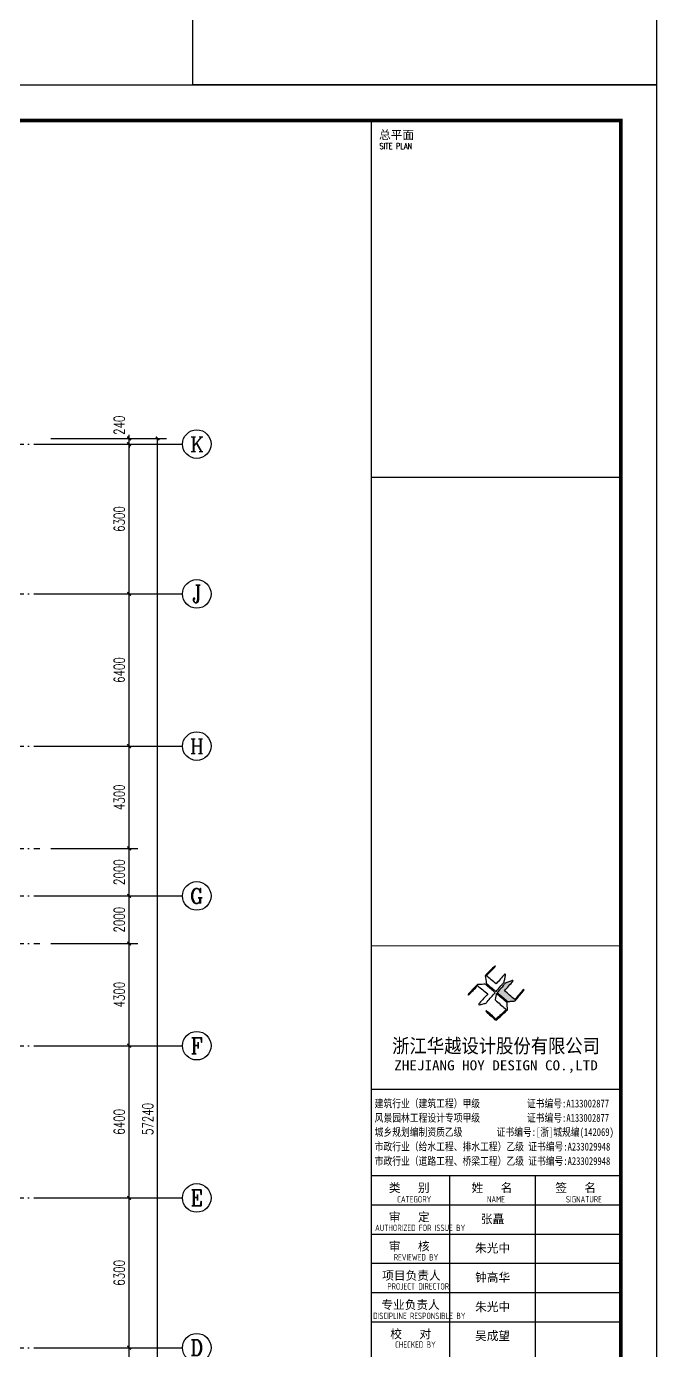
# Model space of a CAD drawing. Extents: x 1635833 to 4277885, y 16914845 to 35313750.
# Drawn here: x 2244354 to 2270874, y 17571814 to 17627495 of the extents above; entities that cross this region are included whole.
import ezdxf
from ezdxf.enums import TextEntityAlignment as Align

# ---------------------------------------------------------------- set-up
doc = ezdxf.new("R2010")
doc.units = 0
doc.header["$LTSCALE"] = 1000
doc.header["$MEASUREMENT"] = 0
doc.linetypes.add('DOTE', pattern=[2.42, 2, -0.2, 0.02, -0.2])
doc.layers.get('Defpoints').update_dxf_attribs({"color": 250})
for name, color, linetype in [('AXIS_TEXT', 7, 'Continuous'), ('AXIS_外部', 171, 'Continuous'), ('DOTE', 8, 'DOTE'), ('PUB_TITLE', 4, 'Continuous'), ('TK', 4, 'Continuous')]:
    doc.layers.add(name, color=color, linetype=linetype)
doc.styles.add('-宋体', font='', dxfattribs={"width": 0.8})
doc.styles.add('_TCH_AXIS', font='COMPLEX', dxfattribs={"bigfont": 'GBCBIG'})
doc.styles.add('_TCH_DIM_T3', font='SIMPLEX', dxfattribs={"width": 0.705882, "bigfont": 'GBCBIG'})
doc.styles.add('COMPLEX', font='COMPLEX')
doc.styles.add('HT', font='simhei.ttf', dxfattribs={"width": 0.7})
doc.styles.add('ROMANS', font='romans', dxfattribs={"width": 0.65, "height": 231.275})
doc.styles.add('TSSD_REIN', font='tssdeng.shx', dxfattribs={"width": 0.7, "bigfont": 'tssdchn.shx'})
doc.styles.add('图签宋体', font='', dxfattribs={"height": 300})
doc.styles.add('图签黑体', font='simhei.ttf', dxfattribs={"height": 550})
doc.styles.get('-宋体').set_extended_font_data('SimSun')
doc.styles.get('图签宋体').set_extended_font_data('NSimSun')
doc.dimstyles.new('_TCH_ARCH&&150', dxfattribs={"dimtxt": 446.25, "dimasz": 150, "dimexe": 375, "dimexo": 450, "dimgap": 189.375, "dimtad": 1, "dimdec": 0, "dimzin": 0, "dimdsep": 46, "dimtxsty": '_TCH_DIM_T3', "dimblk": 'ARCHTICK', "dimcen": 0.09, "dimclrt": 7, "dimazin": 2, "dimtfac": 1, "dimtdec": 0, "dimtix": 1, "dimtmove": 2, "dimatfit": 3, "dimfxl": 0, "dimtolj": 1, "dimtzin": 0, "dimarcsym": 0})

# ---------------------------------------------------------------- blocks, each defined once
blk = doc.blocks.new('A$C053D6479')
at = {"layer": 'PUB_TITLE'}
h = blk.add_hatch(color=256, dxfattribs=at)
h.dxf.hatch_style = 1
edge = h.paths.add_edge_path()
edge.add_spline(control_points=[(1026, 827), (1105, 920), (1188, 1008), (1266, 1102)], knot_values=[13, 13, 13, 13, 14, 14, 14, 14], degree=3, periodic=0)
edge.add_spline(control_points=[(1266, 1102), (1258, 1111), (1249, 1119), (1239, 1116)], knot_values=[12, 12, 12, 12, 13, 13, 13, 13], degree=3, periodic=0)
edge.add_spline(control_points=[(1239, 1116), (1210, 1107), (1179, 1092), (1144, 1077)], knot_values=[11, 11, 11, 11, 12, 12, 12, 12], degree=3, periodic=0)
edge.add_spline(control_points=[(1144, 1077), (1109, 1063), (1069, 1053), (1047, 1038)], knot_values=[10, 10, 10, 10, 11, 11, 11, 11], degree=3, periodic=0)
edge.add_spline(control_points=[(1047, 1038), (1028, 1026), (1007, 992), (991, 972)], knot_values=[9, 9, 9, 9, 10, 10, 10, 10], degree=3, periodic=0)
edge.add_spline(control_points=[(991, 972), (942, 913), (899, 868), (849, 810)], knot_values=[8, 8, 8, 8, 9, 9, 9, 9], degree=3, periodic=0)
edge.add_spline(control_points=[(849, 810), (842, 801), (822, 776), (822, 775)], knot_values=[7, 7, 7, 7, 8, 8, 8, 8], degree=3, periodic=0)
edge.add_spline(control_points=[(822, 775), (823, 771), (848, 752), (859, 744)], knot_values=[6, 6, 6, 6, 7, 7, 7, 7], degree=3, periodic=0)
edge.add_spline(control_points=[(859, 744), (949, 670), (1035, 592), (1122, 521)], knot_values=[5, 5, 5, 5, 6, 6, 6, 6], degree=3, periodic=0)
edge.add_spline(control_points=[(1122, 521), (1153, 527), (1185, 530), (1217, 533)], knot_values=[4, 4, 4, 4, 5, 5, 5, 5], degree=3, periodic=0)
edge.add_spline(control_points=[(1217, 533), (1246, 535), (1293, 532), (1316, 542)], knot_values=[3, 3, 3, 3, 4, 4, 4, 4], degree=3, periodic=0)
edge.add_spline(control_points=[(1316, 542), (1327, 547), (1338, 565), (1349, 579)], knot_values=[2, 2, 2, 2, 3, 3, 3, 3], degree=3, periodic=0)
edge.add_spline(control_points=[(1349, 579), (1423, 670), (1507, 759), (1572, 848)], knot_values=[1, 1, 1, 1, 2, 2, 2, 2], degree=3, periodic=0)
edge.add_spline(control_points=[(1572, 848), (1564, 852), (1561, 861), (1551, 862)], knot_values=[0, 0, 0, 0, 1, 1, 1, 1], degree=3, periodic=0)
edge.add_spline(control_points=[(1551, 862), (1469, 769), (1393, 671), (1310, 579)], knot_values=[15, 15, 15, 15, 16, 16, 16, 16], degree=3, periodic=0)
edge.add_spline(control_points=[(1310, 579), (1216, 662), (1118, 742), (1026, 827)], knot_values=[14, 14, 14, 14, 15, 15, 15, 15], degree=3, periodic=0)
at = {"layer": 'TK'}
for points, knots in [([(1031, 1298), (1066, 1286), (1054, 1262), (1045, 1224), (1036, 1188), (1031, 1158), (1024, 1121), (1020, 1104), (1017, 1085), (1012, 1071), (1004, 1052), (976, 1026), (956, 1003), (906, 946), (866, 899), (814, 839), (806, 829), (789, 806), (787, 806), (777, 804), (728, 856), (719, 864), (651, 922), (580, 978), (514, 1036), (509, 1106), (488, 1176), (479, 1247), (570, 1343), (663, 1436), (758, 1526), (764, 1523), (768, 1518), (774, 1515), (693, 1422), (599, 1343), (520, 1249), (607, 1171), (698, 1096), (789, 1021), (874, 1109), (950, 1206), (1031, 1298)], [0, 0, 0, 0, 1, 1, 1, 2, 2, 2, 3, 3, 3, 4, 4, 4, 5, 5, 5, 6, 6, 6, 7, 7, 7, 8, 8, 8, 9, 9, 9, 10, 10, 10, 11, 11, 11, 12, 12, 12, 13, 13, 13, 14, 14, 14, 14]), ([(1551, 862), (1561, 861), (1564, 852), (1572, 848), (1507, 759), (1423, 670), (1349, 579), (1338, 565), (1327, 547), (1316, 542), (1293, 532), (1246, 535), (1217, 533), (1185, 530), (1153, 527), (1122, 521), (1035, 592), (949, 670), (859, 744), (848, 752), (823, 771), (822, 775), (822, 776), (842, 801), (849, 810), (899, 868), (942, 913), (991, 972), (1007, 992), (1028, 1026), (1047, 1038), (1069, 1053), (1109, 1063), (1144, 1077), (1179, 1092), (1210, 1107), (1239, 1116), (1249, 1119), (1258, 1111), (1266, 1102), (1188, 1008), (1105, 920), (1026, 827), (1118, 742), (1216, 662), (1310, 579), (1393, 671), (1469, 769), (1551, 862)], [0, 0, 0, 0, 1, 1, 1, 2, 2, 2, 3, 3, 3, 4, 4, 4, 5, 5, 5, 6, 6, 6, 7, 7, 7, 8, 8, 8, 9, 9, 9, 10, 10, 10, 11, 11, 11, 12, 12, 12, 13, 13, 13, 14, 14, 14, 15, 15, 15, 16, 16, 16, 16]), ([(555, 949), (624, 891), (699, 833), (760, 773), (689, 691), (614, 604), (539, 517), (529, 505), (516, 487), (506, 482), (492, 475), (469, 472), (452, 467), (416, 456), (383, 448), (342, 438), (323, 433), (297, 422), (293, 440), (291, 452), (313, 470), (322, 480), (400, 566), (477, 652), (553, 736), (460, 815), (366, 894), (270, 970), (183, 883), (101, 791), (16, 703), (-18, 714), (9, 735), (28, 755), (103, 838), (192, 930), (266, 1005), (319, 1009), (387, 1005), (442, 1007), (456, 1008), (472, 1011), (485, 1007), (507, 1000), (534, 967), (555, 949)], [0, 0, 0, 0, 1, 1, 1, 2, 2, 2, 3, 3, 3, 4, 4, 4, 5, 5, 5, 6, 6, 6, 7, 7, 7, 8, 8, 8, 9, 9, 9, 10, 10, 10, 11, 11, 11, 12, 12, 12, 13, 13, 13, 14, 14, 14, 15, 15, 15, 15]), ([(1097, 490), (1100, 425), (1106, 361), (1107, 294), (1018, 207), (925, 121), (830, 33), (818, 21), (800, 0), (787, 0), (768, -1), (725, 49), (712, 60), (662, 103), (616, 143), (568, 186), (545, 207), (518, 224), (499, 250), (501, 259), (511, 261), (516, 267), (609, 192), (696, 111), (785, 33), (883, 118), (977, 208), (1070, 298), (992, 373), (892, 456), (803, 534), (791, 544), (768, 561), (766, 569), (761, 588), (776, 634), (780, 655), (785, 690), (788, 721), (795, 746), (897, 661), (998, 576), (1097, 490)], [0, 0, 0, 0, 1, 1, 1, 2, 2, 2, 3, 3, 3, 4, 4, 4, 5, 5, 5, 6, 6, 6, 7, 7, 7, 8, 8, 8, 9, 9, 9, 10, 10, 10, 11, 11, 11, 12, 12, 12, 13, 13, 13, 14, 14, 14, 14])]:
    blk.add_open_spline(points, degree=3, knots=knots, dxfattribs=at)
blk = doc.blocks.new('GeYuanFrame_62034133', base_point=(20.09, 4.53))
at = {"layer": 'PUB_TITLE'}
for points in [[(1013.09, 235.33), (1013.09, 292.73)], [(1037.09, 235.33), (1037.09, 292.73)]]:
    blk.add_lwpolyline(points, dxfattribs=at)
at = {"layer": 'TK'}
for p, q in [((991.09, 316.93), (1061.09, 316.93)), ((991.09, 284.53), (1061.09, 284.53)), ((991.09, 276.33), (1061.09, 276.33)), ((991.09, 268.13), (1061.09, 268.13)), ((991.09, 259.93), (1061.09, 259.93)), ((991.09, 251.73), (1061.09, 251.73))]:
    blk.add_line(p, q, dxfattribs=at)
blk.add_lwpolyline([(20.09, 4.53), (20.09, 598.53), (1071.09, 598.53), (1071.09, 4.53)], close=True, dxfattribs=at)
at = {"layer": 'TK', "const_width": 1}
blk.add_lwpolyline([(45.09, 588.53), (1061.09, 588.53), (1061.09, 14.53), (45.09, 14.53)], close=True, dxfattribs=at)
at = {"layer": 'TK'}
for points, const_width in [([(991.09, 588.53), (991.09, 14.53)], 0.4), ([(991.09, 488.5), (1061.09, 488.5)], 0.35), ([(991.09, 357.14), (1061.09, 357.14)], 0.35), ([(991.09, 292.73), (1061.09, 292.73)], 0.35), ([(991.09, 292.73), (1061.09, 292.73)], 0.35)]:
    blk.add_lwpolyline(points, dxfattribs=dict(at, const_width=const_width))
blk.add_lwpolyline([(991.09, 292.73), (1061.09, 292.73)], dxfattribs=at)
at = {"layer": 'PUB_TITLE', "xscale": 0.01000000000021828, "yscale": 0.01000000000021828, "zscale": 0.01}
blk.add_blockref('A$C053D6479', (1018.19, 336.27), dxfattribs=at)
at = {"layer": 'TK', "style": '图签宋体'}
for s, p in [('总平面', (993.23, 583.28)), ('类   别', (995.97, 288.09)), ('姓   名', (1019.2, 288.09)), ('签   名', (1042.68, 288.09)), ('审   定', (995.97, 279.89)), ('审   核', (995.97, 271.69)), ('项目负责人', (994.13, 263.49)), ('专业负责人', (993.89, 255.29)), ('校   对', (996.38, 247.09))]:
    blk.add_text(s, height=2.4, dxfattribs=at).set_placement(p)
at = {"layer": 'TK'}
for s, height, style, width, p in [('SITE PLAN', 1.697, 'ROMANS', 0.76, (993.35, 580.49)), ('建筑行业（建筑工程）甲级           证书编号:A133002877', 2.2, '-宋体', 0.8, (992, 311.83)), ('风景园林工程设计专项甲级           证书编号:A133002877', 2.2, '-宋体', 0.8, (992, 307.81)), ('城乡规划编制资质乙级        证书编号:[浙]城规编(142069)', 2.2, '-宋体', 0.8, (992, 303.82)), ('市政行业（给水工程、排水工程）乙级 证书编号:A233029948', 2.2, '-宋体', 0.8, (992, 299.74)), ('市政行业（道路工程、桥梁工程）乙级 证书编号:A233029948', 2.2, '-宋体', 0.8, (992, 295.69)), ('CATEGORY', 1.8, 'TSSD_REIN', 0.7, (998.32, 285.17)), ('NAME', 1.8, 'TSSD_REIN', 0.7, (1023.51, 285.17)), ('SIGNATURE', 1.8, 'TSSD_REIN', 0.7, (1045.66, 285.17)), ('AUTHORIZED FOR ISSUE BY', 1.8, 'TSSD_REIN', 0.7, (992.12, 277.17)), ('REVIEWED BY', 1.8, 'TSSD_REIN', 0.7, (997.36, 268.91)), ('PROJECT DIRECTOR', 1.8, 'TSSD_REIN', 0.7, (995.55, 260.74)), ('DISCIPLINE RESPONSIBLE BY', 1.8, 'TSSD_REIN', 0.7, (991.57, 252.48)), ('CHECKED BY', 1.8, 'TSSD_REIN', 0.7, (997.75, 244.44))]:
    blk.add_text(s, height=height, dxfattribs=dict(at, style=style, width=width)).set_placement(p)
for s, height, style, width, p in [('浙江华越设计股份有限公司', 3.96, 'HT', 0.9, (1026.07, 329.16)), ('ZHEJIANG HOY DESIGN CO.,LTD', 2.8, '图签黑体', 1.11, (1026.06, 323.29))]:
    blk.add_text(s, height=height, dxfattribs=dict(at, style=style, width=width)).set_placement(p, align=Align.MIDDLE)
at = {"layer": 'TK', "char_height": 2.4, "width": 24, "attachment_point": 5, "style": '图签宋体'}
for s, insert in [('张矗', (1025.09, 280.4)), ('朱光中', (1025.09, 272.23)), ('钟高华', (1025.09, 264.03)), ('朱光中', (1025.09, 255.76)), ('吴成望', (1025.09, 247.63))]:
    blk.add_mtext(s, dxfattribs=dict(at, insert=insert))
blk = doc.blocks.new('_ArchTick')
at = {"color": 0, "linetype": 'ByBlock', "const_width": 0.4}
blk.add_lwpolyline([(-0.5, -0.5), (0.5, 0.5)], dxfattribs=at)
blk = doc.blocks.new('*D89')
at = {"layer": 'AXIS_外部', "color": 0, "lineweight": -2}
for p, q in [((2245374, 17571931), (2249049, 17571931)), ((2248674, 17565631), (2248674, 17571931)), ((2245374, 17565631), (2249049, 17565631))]:
    blk.add_line(p, q, dxfattribs=at)
at = {"layer": 'Defpoints', "color": 0}
for p in [(2244924, 17571931), (2248674, 17571931), (2244924, 17565631)]:
    blk.add_point(p, dxfattribs=at)
at = {"layer": 'AXIS_外部', "color": 0, "lineweight": -2, "xscale": 150, "yscale": 150, "zscale": 150}
for p, rotation in [((2248674, 17571931), 90), ((2248674, 17565631), 270)]:
    blk.add_blockref('_ArchTick', p, dxfattribs=dict(at, rotation=rotation))
at = {"layer": 'AXIS_外部', "color": 7, "insert": (2248261, 17568781), "char_height": 446.2, "attachment_point": 5, "rotation": 90, "style": '_TCH_DIM_T3'}
blk.add_mtext('\\A1;6300', dxfattribs=at)
blk = doc.blocks.new('*D90')
at = {"layer": 'AXIS_外部', "color": 0, "lineweight": -2}
for p, q in [((2245374, 17578231), (2249049, 17578231)), ((2248674, 17571931), (2248674, 17578231)), ((2245374, 17571931), (2249049, 17571931))]:
    blk.add_line(p, q, dxfattribs=at)
at = {"layer": 'Defpoints', "color": 0}
for p in [(2244924, 17578231), (2248674, 17578231), (2244924, 17571931)]:
    blk.add_point(p, dxfattribs=at)
at = {"layer": 'AXIS_外部', "color": 0, "lineweight": -2, "xscale": 150, "yscale": 150, "zscale": 150}
for p, rotation in [((2248674, 17578231), 90), ((2248674, 17571931), 270)]:
    blk.add_blockref('_ArchTick', p, dxfattribs=dict(at, rotation=rotation))
at = {"layer": 'AXIS_外部', "color": 7, "insert": (2248261, 17575081), "char_height": 446.2, "attachment_point": 5, "rotation": 90, "style": '_TCH_DIM_T3'}
blk.add_mtext('\\A1;6300', dxfattribs=at)
blk = doc.blocks.new('*D91')
at = {"layer": 'AXIS_外部', "color": 0, "lineweight": -2}
for p, q in [((2245374, 17584631), (2249049, 17584631)), ((2248674, 17578231), (2248674, 17584631)), ((2245374, 17578231), (2249049, 17578231))]:
    blk.add_line(p, q, dxfattribs=at)
at = {"layer": 'Defpoints', "color": 0}
for p in [(2244924, 17584631), (2248674, 17584631), (2244924, 17578231)]:
    blk.add_point(p, dxfattribs=at)
at = {"layer": 'AXIS_外部', "color": 0, "lineweight": -2, "xscale": 150, "yscale": 150, "zscale": 150}
for p, rotation in [((2248674, 17584631), 90), ((2248674, 17578231), 270)]:
    blk.add_blockref('_ArchTick', p, dxfattribs=dict(at, rotation=rotation))
at = {"layer": 'AXIS_外部', "color": 7, "insert": (2248261, 17581431), "char_height": 446.2, "attachment_point": 5, "rotation": 90, "style": '_TCH_DIM_T3'}
blk.add_mtext('\\A1;6400', dxfattribs=at)
blk = doc.blocks.new('*D92')
at = {"layer": 'AXIS_外部', "color": 0, "lineweight": -2}
for p, q in [((2245374, 17588931), (2249049, 17588931)), ((2248674, 17584631), (2248674, 17588931)), ((2245374, 17584631), (2249049, 17584631))]:
    blk.add_line(p, q, dxfattribs=at)
at = {"layer": 'Defpoints', "color": 0}
for p in [(2244924, 17588931), (2248674, 17588931), (2244924, 17584631)]:
    blk.add_point(p, dxfattribs=at)
at = {"layer": 'AXIS_外部', "color": 0, "lineweight": -2, "xscale": 150, "yscale": 150, "zscale": 150}
for p, rotation in [((2248674, 17588931), 90), ((2248674, 17584631), 270)]:
    blk.add_blockref('_ArchTick', p, dxfattribs=dict(at, rotation=rotation))
at = {"layer": 'AXIS_外部', "color": 7, "insert": (2248261, 17586781), "char_height": 446.2, "attachment_point": 5, "rotation": 90, "style": '_TCH_DIM_T3'}
blk.add_mtext('\\A1;4300', dxfattribs=at)
blk = doc.blocks.new('*D93')
at = {"layer": 'AXIS_外部', "color": 0, "lineweight": -2}
for p, q in [((2245374, 17590931), (2249049, 17590931)), ((2248674, 17588931), (2248674, 17590931)), ((2245374, 17588931), (2249049, 17588931))]:
    blk.add_line(p, q, dxfattribs=at)
at = {"layer": 'Defpoints', "color": 0}
for p in [(2244924, 17590931), (2248674, 17590931), (2244924, 17588931)]:
    blk.add_point(p, dxfattribs=at)
at = {"layer": 'AXIS_外部', "color": 0, "lineweight": -2, "xscale": 150, "yscale": 150, "zscale": 150}
for p, rotation in [((2248674, 17590931), 90), ((2248674, 17588931), 270)]:
    blk.add_blockref('_ArchTick', p, dxfattribs=dict(at, rotation=rotation))
at = {"layer": 'AXIS_外部', "color": 7, "insert": (2248261, 17589931), "char_height": 446.2, "attachment_point": 5, "rotation": 90, "style": '_TCH_DIM_T3'}
blk.add_mtext('\\A1;2000', dxfattribs=at)
blk = doc.blocks.new('*D94')
at = {"layer": 'AXIS_外部', "color": 0, "lineweight": -2}
for p, q in [((2245374, 17592931), (2249049, 17592931)), ((2248674, 17590931), (2248674, 17592931)), ((2245374, 17590931), (2249049, 17590931))]:
    blk.add_line(p, q, dxfattribs=at)
at = {"layer": 'Defpoints', "color": 0}
for p in [(2244924, 17592931), (2248674, 17592931), (2244924, 17590931)]:
    blk.add_point(p, dxfattribs=at)
at = {"layer": 'AXIS_外部', "color": 0, "lineweight": -2, "xscale": 150, "yscale": 150, "zscale": 150}
for p, rotation in [((2248674, 17592931), 90), ((2248674, 17590931), 270)]:
    blk.add_blockref('_ArchTick', p, dxfattribs=dict(at, rotation=rotation))
at = {"layer": 'AXIS_外部', "color": 7, "insert": (2248261, 17591931), "char_height": 446.2, "attachment_point": 5, "rotation": 90, "style": '_TCH_DIM_T3'}
blk.add_mtext('\\A1;2000', dxfattribs=at)
blk = doc.blocks.new('*D95')
at = {"layer": 'AXIS_外部', "color": 0, "lineweight": -2}
for p, q in [((2245374, 17597231), (2249049, 17597231)), ((2248674, 17592931), (2248674, 17597231)), ((2245374, 17592931), (2249049, 17592931))]:
    blk.add_line(p, q, dxfattribs=at)
at = {"layer": 'Defpoints', "color": 0}
for p in [(2244924, 17597231), (2248674, 17597231), (2244924, 17592931)]:
    blk.add_point(p, dxfattribs=at)
at = {"layer": 'AXIS_外部', "color": 0, "lineweight": -2, "xscale": 150, "yscale": 150, "zscale": 150}
for p, rotation in [((2248674, 17597231), 90), ((2248674, 17592931), 270)]:
    blk.add_blockref('_ArchTick', p, dxfattribs=dict(at, rotation=rotation))
at = {"layer": 'AXIS_外部', "color": 7, "insert": (2248261, 17595081), "char_height": 446.2, "attachment_point": 5, "rotation": 90, "style": '_TCH_DIM_T3'}
blk.add_mtext('\\A1;4300', dxfattribs=at)
blk = doc.blocks.new('*D96')
at = {"layer": 'AXIS_外部', "color": 0, "lineweight": -2}
for p, q in [((2245374, 17603631), (2249049, 17603631)), ((2248674, 17597231), (2248674, 17603631)), ((2245374, 17597231), (2249049, 17597231))]:
    blk.add_line(p, q, dxfattribs=at)
at = {"layer": 'Defpoints', "color": 0}
for p in [(2244924, 17603631), (2248674, 17603631), (2244924, 17597231)]:
    blk.add_point(p, dxfattribs=at)
at = {"layer": 'AXIS_外部', "color": 0, "lineweight": -2, "xscale": 150, "yscale": 150, "zscale": 150}
for p, rotation in [((2248674, 17603631), 90), ((2248674, 17597231), 270)]:
    blk.add_blockref('_ArchTick', p, dxfattribs=dict(at, rotation=rotation))
at = {"layer": 'AXIS_外部', "color": 7, "insert": (2248261, 17600431), "char_height": 446.2, "attachment_point": 5, "rotation": 90, "style": '_TCH_DIM_T3'}
blk.add_mtext('\\A1;6400', dxfattribs=at)
blk = doc.blocks.new('*D97')
at = {"layer": 'AXIS_外部', "color": 0, "lineweight": -2}
for p, q in [((2245374, 17609931), (2249049, 17609931)), ((2248674, 17603631), (2248674, 17609931)), ((2245374, 17603631), (2249049, 17603631))]:
    blk.add_line(p, q, dxfattribs=at)
at = {"layer": 'Defpoints', "color": 0}
for p in [(2244924, 17609931), (2248674, 17609931), (2244924, 17603631)]:
    blk.add_point(p, dxfattribs=at)
at = {"layer": 'AXIS_外部', "color": 0, "lineweight": -2, "xscale": 150, "yscale": 150, "zscale": 150}
for p, rotation in [((2248674, 17609931), 90), ((2248674, 17603631), 270)]:
    blk.add_blockref('_ArchTick', p, dxfattribs=dict(at, rotation=rotation))
at = {"layer": 'AXIS_外部', "color": 7, "insert": (2248261, 17606781), "char_height": 446.2, "attachment_point": 5, "rotation": 90, "style": '_TCH_DIM_T3'}
blk.add_mtext('\\A1;6300', dxfattribs=at)
blk = doc.blocks.new('*D98')
at = {"layer": 'AXIS_外部', "color": 0, "lineweight": -2}
for p, q in [((2245374, 17610171), (2249049, 17610171)), ((2245374, 17609931), (2249049, 17609931)), ((2248674, 17610171), (2248674, 17610321)), ((2248674, 17609931), (2248674, 17610171)), ((2248674, 17609931), (2248674, 17609781))]:
    blk.add_line(p, q, dxfattribs=at)
at = {"layer": 'Defpoints', "color": 0}
for p in [(2244924, 17610171), (2244924, 17609931), (2248674, 17610171)]:
    blk.add_point(p, dxfattribs=at)
at = {"layer": 'AXIS_外部', "color": 0, "lineweight": -2, "xscale": 150, "yscale": 150, "zscale": 150}
for p, rotation in [((2248674, 17610171), 270), ((2248674, 17609931), 90)]:
    blk.add_blockref('_ArchTick', p, dxfattribs=dict(at, rotation=rotation))
at = {"layer": 'AXIS_外部', "color": 7, "insert": (2248261, 17610726), "char_height": 446.2, "attachment_point": 5, "rotation": 90, "style": '_TCH_DIM_T3'}
blk.add_mtext('\\A1;240', dxfattribs=at)
blk = doc.blocks.new('*D99')
at = {"layer": 'AXIS_外部', "color": 0, "lineweight": -2}
for p, q in [((2245374, 17610171), (2250249, 17610171)), ((2249874, 17552931), (2249874, 17610171)), ((2245374, 17552931), (2250249, 17552931))]:
    blk.add_line(p, q, dxfattribs=at)
at = {"layer": 'Defpoints', "color": 0}
for p in [(2244924, 17610171), (2249874, 17610171), (2244924, 17552931)]:
    blk.add_point(p, dxfattribs=at)
at = {"layer": 'AXIS_外部', "color": 0, "lineweight": -2, "xscale": 150, "yscale": 150, "zscale": 150}
for p, rotation in [((2249874, 17610171), 90), ((2249874, 17552931), 270)]:
    blk.add_blockref('_ArchTick', p, dxfattribs=dict(at, rotation=rotation))
at = {"layer": 'AXIS_外部', "color": 7, "insert": (2249461, 17581551), "char_height": 446.2, "attachment_point": 5, "rotation": 90, "style": '_TCH_DIM_T3'}
blk.add_mtext('\\A1;57240', dxfattribs=at)
blk = doc.blocks.new('_AXISO')
blk.add_circle((0, 0), 0.5)
at = {"layer": 'AXIS_TEXT', "style": 'COMPLEX', "width": 1.041667}
blk.add_attdef('A', text='', height=0.56, dxfattribs=at).set_placement((-0.25, -0.28), (0.25, -0.28), align=Align.FIT)

msp = doc.modelspace()

# ---------------------------------------------------------------- linework, layer by layer
msp.add_lwpolyline([(2270873.512, 17625042.007), (2251358.772, 17625042.007), (2251358.772, 17639164.017), (2270873.512, 17639164.017)], close=True)
at = {"layer": 'AXIS_外部'}
for p, q in [((2244923.512, 17609931.374), (2250923.512, 17609931.374)), ((2244923.512, 17603631.374), (2250923.512, 17603631.374)), ((2244923.512, 17597231.374), (2250923.512, 17597231.374)), ((2244923.512, 17590931.374), (2250923.512, 17590931.374)), ((2244923.512, 17584631.374), (2250923.512, 17584631.374)), ((2244923.512, 17578231.374), (2250923.512, 17578231.374)), ((2244923.512, 17571931.374), (2250923.512, 17571931.374))]:
    msp.add_line(p, q, dxfattribs=at)
at = {"layer": 'DOTE'}
for p, q in [((2130923.512, 17609931.374), (2244923.512, 17609931.374)), ((2130923.512, 17603631.374), (2244923.512, 17603631.374)), ((2130923.512, 17597231.374), (2244923.512, 17597231.374)), ((2130923.512, 17592931.374), (2244923.512, 17592931.374)), ((2130923.512, 17590931.374), (2244923.512, 17590931.374)), ((2130923.512, 17588931.374), (2244923.512, 17588931.374)), ((2130923.512, 17584631.374), (2244923.512, 17584631.374)), ((2130923.512, 17578231.374), (2244923.512, 17578231.374)), ((2130923.512, 17571931.374), (2244923.512, 17571931.374))]:
    msp.add_line(p, q, dxfattribs=at)

# ---------------------------------------------------------------- block references
at = {"xscale": 150, "yscale": 150, "zscale": 150}
msp.add_blockref('GeYuanFrame_62034133', (2113223.512, 17535942.007), dxfattribs=at)
at = {"layer": 'AXIS_外部'}
ref = msp.add_blockref('_AXISO', (2251523.512, 17609931.374), dxfattribs=dict(at, xscale=1200, yscale=1200, zscale=1200))
ref.add_attrib('A', 'K', dxfattribs={"layer": 'AXIS_TEXT', "height": 622.89, "style": '_TCH_AXIS'}).set_placement((2251241.729, 17609619.929), (2251805.296, 17609619.929), align=Align.FIT)
ref = msp.add_blockref('_AXISO', (2251523.512, 17603631.374), dxfattribs=dict(at, xscale=1200, yscale=1200, zscale=1200))
ref.add_attrib('A', 'J', dxfattribs={"layer": 'AXIS_TEXT', "height": 744.098, "style": '_TCH_AXIS'}).set_placement((2251328.629, 17603259.325), (2251718.395, 17603259.325), align=Align.FIT)
ref = msp.add_blockref('_AXISO', (2251523.512, 17597231.374), dxfattribs=dict(at, xscale=1200, yscale=1200, zscale=1200))
ref.add_attrib('A', 'H', dxfattribs={"layer": 'AXIS_TEXT', "height": 608.276, "style": '_TCH_AXIS'}).set_placement((2251233.857, 17596927.236), (2251813.168, 17596927.236), align=Align.FIT)
ref = msp.add_blockref('_AXISO', (2251523.512, 17590931.374), dxfattribs=dict(at, xscale=1200, yscale=1200, zscale=1200))
ref.add_attrib('A', 'G', dxfattribs={"layer": 'AXIS_TEXT', "height": 637.776, "style": '_TCH_AXIS'}).set_placement((2251250.18, 17590612.487), (2251796.845, 17590612.487), align=Align.FIT)
ref = msp.add_blockref('_AXISO', (2251523.512, 17584631.374), dxfattribs=dict(at, xscale=1200, yscale=1200, zscale=1200))
ref.add_attrib('A', 'F', dxfattribs={"layer": 'AXIS_TEXT', "height": 668.163, "style": '_TCH_AXIS'}).set_placement((2251268.974, 17584297.293), (2251778.051, 17584297.293), align=Align.FIT)
ref = msp.add_blockref('_AXISO', (2251523.512, 17578231.374), dxfattribs=dict(at, xscale=1200, yscale=1200, zscale=1200))
ref.add_attrib('A', 'E', dxfattribs={"layer": 'AXIS_TEXT', "height": 668.163, "style": '_TCH_AXIS'}).set_placement((2251268.974, 17577897.293), (2251778.051, 17577897.293), align=Align.FIT)
ref = msp.add_blockref('_AXISO', (2251523.512, 17571931.374), dxfattribs=dict(at, xscale=1200, yscale=1200, zscale=1200))
ref.add_attrib('A', 'D', dxfattribs={"layer": 'AXIS_TEXT', "height": 652.886, "style": '_TCH_AXIS'}).set_placement((2251259.249, 17571604.932), (2251787.776, 17571604.932), align=Align.FIT)

# ---------------------------------------------------------------- dimensions: what is measured, and where the dimension line sits
dim = msp.add_linear_dim(base=(2248673.512, 17610171.374), p1=(2244923.512, 17609931.374), p2=(2244923.512, 17610171.374), angle=90, dimstyle='_TCH_ARCH&&150', dxfattribs=at)
dim.commit()
dim.dimension.update_dxf_attribs({"geometry": '*D98', "text_midpoint": (2248261.012, 17610726.374), "dimtype": 129})
for p1, p2, distance, picture, middle in [((2244923.512, 17552931.374), (2244923.512, 17610171.374), -4950, '*D99', (2249461.012, 17581551.374)), ((2244923.512, 17603631.374), (2244923.512, 17609931.374), -3750, '*D97', (2248261.012, 17606781.374)), ((2244923.512, 17597231.374), (2244923.512, 17603631.374), -3750, '*D96', (2248261.012, 17600431.374)), ((2244923.512, 17592931.374), (2244923.512, 17597231.374), -3750, '*D95', (2248261.012, 17595081.374)), ((2244923.512, 17590931.374), (2244923.512, 17592931.374), -3750, '*D94', (2248261.012, 17591931.374)), ((2244923.512, 17588931.374), (2244923.512, 17590931.374), -3750, '*D93', (2248261.012, 17589931.374)), ((2244923.512, 17584631.374), (2244923.512, 17588931.374), -3750, '*D92', (2248261.012, 17586781.374)), ((2244923.512, 17578231.374), (2244923.512, 17584631.374), -3750, '*D91', (2248261.012, 17581431.374)), ((2244923.512, 17571931.374), (2244923.512, 17578231.374), -3750, '*D90', (2248261.012, 17575081.374)), ((2244923.512, 17565631.374), (2244923.512, 17571931.374), -3750, '*D89', (2248261.012, 17568781.374))]:
    dim = msp.add_aligned_dim(p1=p1, p2=p2, distance=distance, dimstyle='_TCH_ARCH&&150', dxfattribs=at)
    dim.commit()
    dim.dimension.update_dxf_attribs({"geometry": picture, "text_midpoint": middle})

doc.saveas('drawing.dxf')
